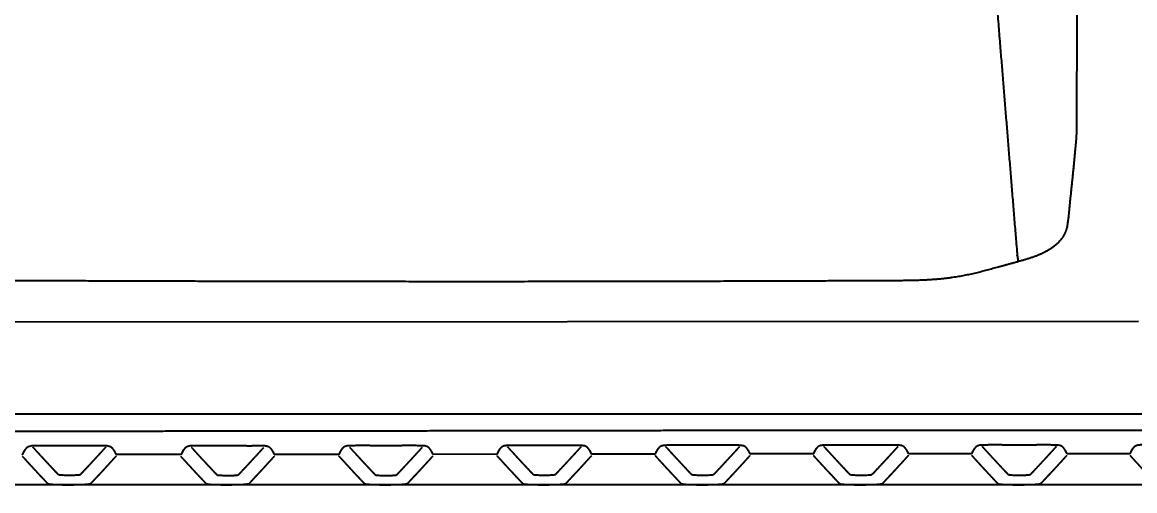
# Model space of a CAD drawing. Extents: x -912 to 8450, y -583 to 4401.
# Drawn here: x 357.6 to 739.5, y 1318.5 to 1479.5 of the extents above; entities that cross this region are included whole.
import ezdxf

# ---------------------------------------------------------------- set-up
doc = ezdxf.new("R2010")
doc.units = 0
doc.header["$MEASUREMENT"] = 0
doc.layers.get('0').update_dxf_attribs({"linetype": 'CONTINUOUS'})
for name, color, linetype in [('2', 7, 'CONTINUOUS'), ('5', 7, 'CONTINUOUS'), ('6', 7, 'CONTINUOUS')]:
    doc.layers.add(name, color=color, linetype=linetype)
doc.styles.get("Standard").update_dxf_attribs({"font": 'monotxt.shx'})
doc.dimstyles.new('DSTYLE1', dxfattribs={"dimtxt": 40, "dimasz": 53.333333, "dimexe": 4, "dimexo": 2, "dimgap": 2, "dimtad": 0, "dimtih": 1, "dimtoh": 1, "dimdec": 0, "dimzin": 3, "dimtxsty": 'STANDARD', "dimcen": 0.09, "dimazin": 3, "dimtp": 1, "dimtm": 1, "dimtfac": 1, "dimtdec": 4, "dimtofl": 0, "dimtmove": 0, "dimatfit": 3, "dimtolj": 1, "dimtzin": 0})

# ---------------------------------------------------------------- blocks, each defined once
blk = doc.blocks.new('_AH1')
at = {"color": 0, "linetype": 'CONTINUOUS'}
for p, q in [((-1, 0.166667), (0, 0)), ((-1, 0.166667), (-1, -0.166667)), ((0, 0), (-1, -0.166667)), ((0, 0), (-1, 0))]:
    blk.add_line(p, q, dxfattribs=at)
blk = doc.blocks.new('*D4')
at = {"layer": '2', "color": 1, "linetype": 'CONTINUOUS'}
for p, q in [((-128.26159, 1321.2013), (-128.26159, 1159.7806)), ((1607.1675, 1321.2013), (1607.1675, 1159.7806)), ((-128.26159, 1213.1139), (586.95656, 1213.1139)), ((1607.1675, 1213.1139), (800.28989, 1213.1139))]:
    blk.add_line(p, q, dxfattribs=at)
at = {"layer": '2', "color": 1, "xscale": 53.333333, "yscale": 53.333333, "zscale": 53.333333, "rotation": 180}
blk.add_blockref('_AH1', (-128.26159, 1213.1139), dxfattribs=at)
at = {"layer": '2', "color": 1, "xscale": 53.333333, "yscale": 53.333333, "zscale": 53.333333}
blk.add_blockref('_AH1', (1607.1675, 1213.1139), dxfattribs=at)
at = {"layer": '2', "color": 1, "linetype": 'CONTINUOUS'}
blk.add_text('1732', height=40, dxfattribs=at).set_placement((613.62323, 1193.1139))
blk = doc.blocks.new('*D8')
at = {"layer": '6', "color": 1, "linetype": 'CONTINUOUS'}
for p, q in [((175.43739, 1726.5891), (175.68331, 1323.138)), ((1576.1614, 1727.4428), (1576.4073, 1323.9917)), ((175.6508, 1376.4713), (740.77251, 1376.8157)), ((1576.3748, 1377.3251), (954.10585, 1376.9458))]:
    blk.add_line(p, q, dxfattribs=at)
at = {"layer": '6', "color": 1, "xscale": 53.333333, "yscale": 53.333333, "zscale": 53.333333}
for p, rotation in [((175.6508, 1376.4713), 180.03492), ((1576.3748, 1377.3251), 0.03492376600000001)]:
    blk.add_blockref('_AH1', p, dxfattribs=dict(at, rotation=rotation))
at = {"layer": '6', "color": 1, "linetype": 'CONTINUOUS'}
blk.add_text('1392', height=40, dxfattribs=at).set_placement((767.43918, 1356.8808))

msp = doc.modelspace()

# ---------------------------------------------------------------- linework, layer by layer
at = {"layer": '5', "color": 4, "linetype": 'CONTINUOUS'}
for p, q in [((520.49236, 1331.0706), (498.59869, 1331.0361)), ((574.78584, 1331.1426), (553.02774, 1331.116)), ((629.09706, 1331.1954), (607.44026, 1331.1766)), ((683.42113, 1331.2292), (661.83498, 1331.218))]:
    msp.add_line(p, q, dxfattribs=at)
at = {"layer": '5', "color": 30, "linetype": 'CONTINUOUS'}
for points in [[(713.46736, 1221.5303, -0.000000273), (712.1372, 1221.5303, 0.000000062), (710.80704, 1221.5303, 0.0000010741)], [(716.12767, 1221.5303, 0.0000000683), (714.79751, 1221.5303)], [(819.17192, 1192.4603, -0.0000000761), (819.17192, 1193.7904, 0.0000004621), (819.17192, 1195.1206, -0.0000000987), (819.17192, 1196.4507, -0.00000009), (819.17192, 1197.7809, 0.0000004904), (819.17192, 1199.1111, -0.0000000843), (819.17192, 1200.4412, -0.000001961)], [(715.26063, 1166.5303, -0.0000001138), (716.59079, 1166.5303, 0.0000004941), (717.92094, 1166.5303)], [(795.07009, 1166.5303, -0.0000005286), (796.40025, 1166.5303, 0.0000001217), (797.73041, 1166.5303, 0.0000020859)], [(719.2511, 1166.5303, -0.0000001252), (720.58126, 1166.5303)], [(792.40978, 1166.5303, 0.000000134), (793.73993, 1166.5303)], [(689.17192, 1195.794, -0.0000001823), (689.17192, 1194.4638, 0.0000005179), (689.17192, 1193.1337, 0.0000002927), (689.17192, 1191.8035, -0.000000188), (689.17192, 1190.4734, -0.0000010464)], [(709.4769, 1221.5303, -0.000000248), (708.14673, 1221.5303, -0.000004242)], [(689.17191, 1189.1432, 0.0000002714), (689.17192, 1187.8131, 0.0000041021)], [(819.17192, 1189.7999, 0.0000004182), (819.17192, 1191.1301, -0.0000018508)], [(819.17193, 1201.7714, 0.000000444), (819.17192, 1203.1015, 0.0000077442)], [(689.17192, 1198.4543, 0.0000004732), (689.17192, 1197.1241, -0.0000019868)], [(712.60031, 1166.5303, 0.0000004488), (713.93047, 1166.5303, -0.00000195)], [(799.06056, 1166.5303, -0.00000048), (800.39072, 1166.5303, -0.0000082308)], [(706.81654, 1221.5303, 0.0000009753), (705.48642, 1221.5303, 0.000016737)]]:
    msp.add_lwpolyline(points, format="xyb", dxfattribs=at)
at = {"layer": '5', "color": 3, "linetype": 'CONTINUOUS'}
for points in [[(711.672, 1156.3063, 0.0000000606), (711.672, 1155.8928, -0.0000002409)], [(711.672, 1155.1019, -0.0000000649), (711.672, 1154.726)]]:
    msp.add_lwpolyline(points, format="xyb", dxfattribs=at)
at = {"layer": '5', "color": 144, "linetype": 'CONTINUOUS'}
for points, knots in [([(-89.46913, 1629.9953), (-89.440852, 1629.9518), (-89.414326, 1629.8893), (-89.390743, 1629.7991), (-89.328568, 1629.4094), (-89.294396, 1628.8307), (-89.258498, 1628.4158), (-89.221703, 1627.9934), (-89.207861, 1627.5261), (-89.180155, 1626.3292), (-89.236723, 1625.0107), (-89.199423, 1623.9138), (-89.215197, 1621.5718), (-89.204985, 1619.2773), (-89.208002, 1618.1119), (-89.200662, 1614.6456), (-89.19169, 1611.1701), (-89.180963, 1608.8574), (-89.142926, 1601.9178), (-89.079065, 1594.9781), (-88.739248, 1566.103), (-87.92122, 1537.2211), (-86.387535, 1508.3996), (-84.30512, 1480.0048), (-81.222673, 1451.8711), (-80.713988, 1447.6346), (-80.089085, 1442.0538), (-79.295198, 1436.5883), (-79.102928, 1435.3328), (-78.435205, 1431.096), (-77.736337, 1426.8698), (-76.010328, 1416.7892), (-74.106433, 1406.7711), (-71.967154, 1396.8315), (-69.06233, 1383.9671), (-65.292921, 1371.3056), (-63.315755, 1365.6669), (-59.318174, 1356.7562), (-52.253661, 1350.0087), (-49.280582, 1348.1388), (-42.301804, 1345.459), (-34.987157, 1344.8032), (-31.068272, 1344.716), (-8.675524, 1344.7634), (13.729276, 1344.8015), (32.227078, 1344.8324), (64.360824, 1344.8723), (96.571283, 1344.8948), (110.26658, 1344.9136), (130.14625, 1344.9098), (150.18073, 1344.9284), (156.49789, 1344.9344), (171.2821, 1344.9392), (186.14377, 1344.9396), (194.58649, 1344.9405), (255.51363, 1344.9457), (316.66158, 1344.9425), (369.38043, 1344.9446), (475.86893, 1344.9584), (582.42236, 1344.9678), (636.20681, 1344.9703), (690.37877, 1344.9719), (744.55107, 1344.972), (744.93419, 1344.9596), (746.08851, 1344.9412), (747.23041, 1345.1353), (747.9456, 1345.5195), (748.89768, 1346.3442), (749.47024, 1347.4355), (749.62447, 1347.8763), (749.71127, 1348.3327), (749.73133, 1348.7912)], [0, 0, 0, 0, 0, 0, 0.0008454678, 0.0008454678, 0.0008454678, 0.0026853237, 0.0026853237, 0.0030666471, 0.0030666471, 0.0030666471, 0.008314583, 0.008314583, 0.008314583, 0.013562519, 0.013562519, 0.013562519, 0.02405839, 0.02405839, 0.02405839, 0.045023663, 0.045023663, 0.15493338, 0.15493338, 0.15493338, 0.17457098, 0.17457098, 0.17457098, 0.18048324, 0.18048324, 0.18048324, 0.19461188, 0.19461188, 0.2283764, 0.2283764, 0.2283764, 0.25685721, 0.25685721, 0.25685721, 0.27220746, 0.27220746, 0.27220746, 0.29069686, 0.29069686, 0.29069686, 0.37789331, 0.37789331, 0.37789331, 0.4420119, 0.4420119, 0.4420119, 0.47119533, 0.47119533, 0.47119533, 0.50973164, 0.50973164, 0.50973164, 0.74892567, 0.74892567, 0.74892567, 0.9926757, 0.9926757, 0.9926757, 0.99441514, 0.99441514, 0.99441514, 0.99789246, 0.99789246, 0.99789246, 1, 1, 1, 1, 1, 1]), ([(-90.101708, 1580.7617), (-89.932133, 1573.8048), (-89.735574, 1566.8495), (-89.508517, 1559.8962), (-89.181896, 1551.2216), (-88.795608, 1542.552), (-88.708563, 1540.8303), (-88.08334, 1529.8209), (-87.375685, 1518.8001), (-86.783944, 1509.3965), (-86.156319, 1499.1837), (-85.536696, 1489.3357), (-85.471152, 1488.4058), (-84.653219, 1477.9618), (-83.778424, 1467.9795), (-82.942504, 1459.333), (-81.848034, 1448.9588), (-80.612074, 1438.5859), (-80.344994, 1436.6165), (-78.939962, 1427.1975), (-77.341133, 1417.6409), (-75.918156, 1409.875), (-72.746501, 1394.0855), (-68.566392, 1377.5656), (-66.372282, 1369.3844), (-61.688957, 1358.2961), (-54.451, 1348.8898), (-52.216961, 1346.314), (-45.954973, 1340.7339), (-37.999043, 1337.8358), (-33.028518, 1337.5371), (-20.921002, 1337.6901), (-8.78296, 1337.776), (-1.540418, 1337.8539), (12.954046, 1337.9903), (27.448509, 1338.1266), (34.697043, 1338.1969), (58.576365, 1338.426), (82.424424, 1338.6095), (98.971525, 1338.6216), (125.11346, 1338.8756), (151.28775, 1338.903), (160.88799, 1338.9414), (199.86569, 1339.0104), (238.90586, 1338.9919), (268.3556, 1338.9788), (327.30159, 1338.9912), (386.31744, 1339.0426), (415.8378, 1339.0707), (472.42487, 1339.1145), (529.01367, 1339.2419), (556.07568, 1339.2682), (610.20116, 1339.3296), (664.32553, 1339.3681), (691.38942, 1339.3806), (719.27968, 1339.3894), (747.17369, 1339.39), (748.04606, 1339.3066), (749.74112, 1339.7215), (750.79471, 1340.755), (751.42061, 1341.3807), (751.60919, 1342.3006), (751.62178, 1343.2381), (751.622, 1343.2589), (751.62218, 1343.2796), (751.62237, 1343.3003)], [0, 0, 0, 0, 0, 0, 0.032775875, 0.032775875, 0.032775875, 0.040900631, 0.040900631, 0.040900631, 0.084750255, 0.084750255, 0.084750255, 0.08934325, 0.08934325, 0.08934325, 0.13655849, 0.13655849, 0.13655849, 0.14761345, 0.14761345, 0.14761345, 0.18937139, 0.18937139, 0.18937139, 0.22902736, 0.22902736, 0.22902736, 0.24498027, 0.24498027, 0.24498027, 0.26796595, 0.26796595, 0.26796595, 0.30211718, 0.30211718, 0.30211718, 0.33626841, 0.33626841, 0.33626841, 0.41462902, 0.41462902, 0.41462902, 0.45998311, 0.45998311, 0.45998311, 0.59869536, 0.59869536, 0.59869536, 0.73740761, 0.73740761, 0.73740761, 0.86454826, 0.86454826, 0.86454826, 0.99168891, 0.99168891, 0.99168891, 0.99558745, 0.99558745, 0.99558745, 0.99990241, 0.99990241, 0.99990241, 1, 1, 1, 1, 1, 1]), ([(719.16351, 1436.4497), (719.34702, 1438.363), (719.546, 1440.2786), (719.59669, 1442.2561), (719.61655, 1451.7736), (719.62238, 1461.2916), (719.64142, 1468.8183), (719.65905, 1483.8743), (719.68665, 1498.9433), (719.69273, 1506.4793), (719.7158, 1518.8409), (719.75939, 1531.2085), (719.52925, 1536.0379), (718.29334, 1545.5346), (714.983, 1554.5214), (712.00362, 1560.0711), (707.92934, 1564.8665), (696.68321, 1573.7759), (687.39987, 1577.4354), (676.64561, 1579.1523), (667.37896, 1579.4814), (658.10972, 1579.514), (642.07967, 1579.5412), (581.32822, 1579.6326), (521.72234, 1579.6956), (439.91295, 1579.7259), (358.1379, 1579.6681), (291.33494, 1579.5098), (254.83342, 1579.4002), (218.39465, 1579.2437), (204.09913, 1579.1721), (185.81504, 1579.0762), (167.56972, 1578.966), (163.5979, 1578.9794), (154.71125, 1578.7925), (145.94378, 1577.794), (141.15362, 1576.8261), (131.74041, 1573.7531), (123.5499, 1568.1295), (117.1175, 1561.9383), (112.81065, 1554.0157), (110.46505, 1545.4343), (109.11091, 1538.1718), (108.64273, 1530.7896), (108.56933, 1527.2235), (108.69179, 1508.7048), (108.86353, 1490.2088), (108.9788, 1475.2951), (109.16671, 1460.4081), (109.3955, 1445.5556)], [0, 0, 0, 0, 0, 0, 0.011803605, 0.011803605, 0.011803605, 0.056234492, 0.056234492, 0.056234492, 0.1006499, 0.1006499, 0.1006499, 0.12906566, 0.12906566, 0.12906566, 0.15666141, 0.15666141, 0.16551924, 0.16551924, 0.21331257, 0.21331257, 0.22002216, 0.22002216, 0.22002216, 0.30757018, 0.57054054, 0.57054054, 0.70121201, 0.70121201, 0.70121201, 0.78577696, 0.78577696, 0.78577696, 0.80933188, 0.80933188, 0.80933188, 0.83857914, 0.83857914, 0.83857914, 0.86837504, 0.86837504, 0.89089995, 0.89089995, 0.89089995, 0.91190496, 0.91190496, 0.91190496, 1, 1, 1, 1, 1, 1]), ([(126.81538, 1400.1739), (126.84706, 1400.9413), (126.87877, 1401.709), (126.94279, 1402.5074), (129.55577, 1426.0779), (132.0365, 1449.3505), (134.12161, 1472.1388), (136.55713, 1499.1908), (138.70319, 1526.3551), (139.23523, 1530.8098), (140.67951, 1537.9522), (143.73012, 1544.5277), (145.14397, 1546.8714), (148.44762, 1550.9052), (152.69001, 1553.924), (154.87466, 1555.0945), (161.64824, 1557.8995), (168.9494, 1559.0033), (173.77363, 1559.3205), (224.01109, 1559.5348), (274.38576, 1559.6726), (342.78974, 1559.7805), (411.26233, 1559.8016), (479.76197, 1559.7672), (525.47496, 1559.7318), (571.19425, 1559.6779), (594.05507, 1559.5757), (624.1248, 1559.6572), (654.19571, 1559.4985), (661.3886, 1558.7557), (672.84688, 1555.3944), (681.12754, 1547.4897), (683.45174, 1543.9163), (686.811, 1536.7254), (688.45416, 1528.9354), (688.89561, 1525.2187), (691.08373, 1498.1758), (693.21938, 1471.2669), (695.17186, 1447.7859), (697.0869, 1423.9234), (699.08987, 1399.6456), (699.17641, 1398.8615), (699.28773, 1398.111), (699.39929, 1397.3609)], [0, 0, 0, 0, 0, 0, 0.0048374626, 0.0048374626, 0.0048374626, 0.14007605, 0.14007605, 0.14007605, 0.16686292, 0.16686292, 0.16686292, 0.18285568, 0.18285568, 0.18285568, 0.19736014, 0.19736014, 0.19736014, 0.226052, 0.226052, 0.226052, 0.49564101, 0.49564101, 0.63062246, 0.63062246, 0.63062246, 0.76560151, 0.76560151, 0.76560151, 0.80816267, 0.80816267, 0.80816267, 0.83310769, 0.83310769, 0.83310769, 0.85558197, 0.85558197, 0.85558197, 0.99523877, 0.99523877, 0.99523877, 1, 1, 1, 1, 1, 1]), ([(109.3955, 1445.5556), (109.42609, 1443.5699), (109.45741, 1441.5849), (109.57444, 1439.6211), (110.08001, 1433.8691), (110.59799, 1428.1647), (110.98041, 1424.3549), (111.48299, 1418.5966), (112.08152, 1412.8476), (112.41248, 1410.8665), (113.69983, 1407.3818), (116.19099, 1404.5738), (117.52756, 1403.5451), (123.08618, 1400.4551), (129.52746, 1399.705), (133.84245, 1398.4265), (143.21856, 1396.0786), (152.7149, 1394.2163), (157.74715, 1393.5763), (169.82363, 1392.8388), (181.94964, 1392.764), (188.99275, 1392.607), (209.14665, 1392.2527), (229.32295, 1391.9476), (285.8747, 1391.1791), (342.55515, 1390.794), (410.28652, 1390.6016), (464.87846, 1390.4837), (541.57905, 1390.4941), (574.705, 1390.5405), (609.4188, 1390.6372), (633.10923, 1390.7202), (656.79883, 1390.8173), (663.64398, 1390.8557), (670.48508, 1391.0426), (675.76304, 1391.4415), (683.65062, 1392.9854), (691.3708, 1395.1228), (694.04333, 1395.8796), (698.53533, 1397.1008), (703.01109, 1398.3804), (705.98874, 1399.3151), (708.84295, 1400.5823), (711.4118, 1402.2817), (713.68684, 1404.0607), (715.43913, 1406.3242), (716.12828, 1407.8066), (717.16372, 1414.4221), (717.45097, 1421.1217), (718.28999, 1426.1962), (718.67103, 1431.3149), (719.16351, 1436.4497)], [0, 0, 0, 0, 0, 0, 0.014694731, 0.014694731, 0.014694731, 0.043852127, 0.043852127, 0.043852127, 0.059067177, 0.059067177, 0.059067177, 0.071146113, 0.071146113, 0.071146113, 0.10545539, 0.10545539, 0.10545539, 0.14288095, 0.14288095, 0.14288095, 0.19489564, 0.19489564, 0.19489564, 0.29157506, 0.29157506, 0.61139022, 0.61139022, 0.69229364, 0.69229364, 0.85445918, 0.85445918, 0.86610361, 0.86610361, 0.86610361, 0.90467723, 0.90467723, 0.90467723, 0.92517056, 0.92517056, 0.92517056, 0.93901156, 0.93901156, 0.94817385, 0.94817385, 0.94817385, 0.96047503, 0.96047503, 0.96047503, 1, 1, 1, 1, 1, 1])]:
    msp.add_open_spline(points, degree=5, knots=knots, dxfattribs=at)
at = {"layer": '5', "color": 4, "linetype": 'CONTINUOUS'}
for points, knots in [([(389.8422, 1330.9934), (389.72741, 1331.2121), (389.61307, 1331.434), (389.49917, 1331.6592), (389.01396, 1332.5944), (388.41916, 1333.4483), (387.75733, 1333.8787), (381.94922, 1334.1032), (376.21854, 1333.8767), (371.22526, 1333.8772), (365.49493, 1334.1025), (359.68679, 1333.8772), (359.02318, 1333.4489), (358.4163, 1332.5836), (357.92616, 1331.6289), (357.80494, 1331.3864), (357.68272, 1331.1477), (357.55949, 1330.913)], [0, 0, 0, 0, 0, 0, 0.035026988, 0.035026988, 0.035026988, 0.14549737, 0.14549737, 0.14549737, 0.85193851, 0.85193851, 0.85193851, 0.96239634, 0.96239634, 0.96239634, 1, 1, 1, 1, 1, 1]), ([(386.17256, 1333.4575), (384.4816, 1331.591), (382.77292, 1329.7245), (381.04711, 1327.8583), (379.25283, 1325.9396), (377.44301, 1324.0221), (377.37731, 1323.9704), (376.92712, 1323.8808), (375.72837, 1323.8136), (374.50077, 1323.7727), (372.94303, 1323.7727), (371.71544, 1323.8136), (370.51675, 1323.8808), (370.06659, 1323.9704), (370.0009, 1324.0221), (368.19109, 1325.9396), (366.3968, 1327.8583), (364.67099, 1329.7245), (362.96231, 1331.591), (361.27135, 1333.4575)], [0, 0, 0, 0, 0, 0, 0.47801959, 0.47801959, 0.47801959, 0.49125911, 0.49125911, 0.49125911, 0.5, 0.5, 0.50874136, 0.50874136, 0.50874136, 0.52198042, 0.52198042, 0.52198042, 1, 1, 1, 1, 1, 1]), ([(444.16145, 1330.9436), (444.0461, 1331.1635), (443.93217, 1331.3865), (443.81968, 1331.6127), (443.34445, 1332.548), (442.75909, 1333.4043), (442.07728, 1333.8148), (438.78172, 1334.1371), (435.5069, 1333.6969), (433.06033, 1334.055), (429.30438, 1333.8375), (425.59728, 1333.9531), (424.3484, 1333.9168), (421.87675, 1333.9216), (419.36995, 1333.955), (418.19003, 1333.8234), (416.09589, 1334.1179), (414.11658, 1333.8182), (413.46537, 1333.4146), (412.891, 1332.565), (412.43022, 1331.6341), (412.31484, 1331.3956), (412.19761, 1331.1609), (412.07853, 1330.93)], [0, 0, 0, 0, 0, 0, 0.035363896, 0.035363896, 0.035363896, 0.14624701, 0.14624701, 0.14624701, 0.49988835, 0.49988835, 0.49988835, 0.67670902, 0.67670902, 0.67670902, 0.85352969, 0.85352969, 0.85352969, 0.96245266, 0.96245266, 0.96245266, 1, 1, 1, 1, 1, 1]), ([(415.6424, 1333.4335), (417.32933, 1331.5716), (419.03389, 1329.7098), (420.75549, 1327.8483), (422.54548, 1325.9342), (424.3509, 1324.0214), (424.4166, 1323.9696), (424.86675, 1323.8801), (426.06545, 1323.8129), (427.29303, 1323.772), (428.85077, 1323.772), (430.07838, 1323.8128), (431.27713, 1323.8801), (431.72732, 1323.9696), (431.79302, 1324.0214), (433.59504, 1325.9306), (435.38172, 1327.8411), (437.10006, 1329.699), (438.80142, 1331.5573), (440.48523, 1333.4155)], [0, 0, 0, 0, 0, 0, 0.47840881, 0.47840881, 0.47840881, 0.49169171, 0.49169171, 0.49169171, 0.50046202, 0.50046202, 0.50923185, 0.50923185, 0.50923185, 0.52251522, 0.52251522, 0.52251522, 1, 1, 1, 1, 1, 1]), ([(498.59869, 1331.0361), (498.48268, 1331.2571), (498.36719, 1331.4814), (498.2522, 1331.7092), (497.76617, 1332.6473), (497.16961, 1333.5029), (496.50774, 1333.9331), (490.6798, 1334.1576), (484.92875, 1333.9313), (479.91562, 1333.9311), (474.1651, 1334.1574), (468.33703, 1333.9325), (467.67389, 1333.5038), (467.06883, 1332.6402), (466.57939, 1331.6883), (466.45924, 1331.4483), (466.33818, 1331.2122), (466.21622, 1330.9798)], [0, 0, 0, 0, 0, 0, 0.035300538, 0.035300538, 0.035300538, 0.14546865, 0.14546865, 0.14546865, 0.85274015, 0.85274015, 0.85274015, 0.96288531, 0.96288531, 0.96288531, 1, 1, 1, 1, 1, 1]), ([(469.92079, 1333.5121), (471.62144, 1331.6344), (473.34002, 1329.7568), (475.07595, 1327.8794), (476.88055, 1325.9495), (478.70091, 1324.0209), (478.76661, 1323.9692), (479.21676, 1323.8796), (480.41546, 1323.8124), (481.64304, 1323.7715), (483.20078, 1323.7715), (484.42838, 1323.8124), (485.62713, 1323.8796), (486.07733, 1323.9691), (486.14302, 1324.0209), (487.96335, 1325.9495), (489.76791, 1327.8793), (491.5038, 1329.7566), (493.22234, 1331.6342), (494.92295, 1333.5119)], [0, 0, 0, 0, 0, 0, 0.47814983, 0.47814983, 0.47814983, 0.49131375, 0.49131375, 0.49131375, 0.50000549, 0.50000549, 0.50869676, 0.50869676, 0.50869676, 0.52186114, 0.52186114, 0.52186114, 1, 1, 1, 1, 1, 1]), ([(553.02774, 1331.116), (552.91117, 1331.3381), (552.79514, 1331.5636), (552.67964, 1331.7925), (552.19321, 1332.7319), (551.59573, 1333.5882), (550.93386, 1334.0185), (545.07498, 1334.243), (539.29441, 1334.0164), (534.24942, 1334.0171), (528.46927, 1334.242), (522.61019, 1334.0173), (521.94727, 1333.5884), (521.34299, 1332.7258), (520.85382, 1331.7754), (520.73418, 1331.5367), (520.6137, 1331.3018), (520.49236, 1331.0706)], [0, 0, 0, 0, 0, 0, 0.035322543, 0.035322543, 0.035322543, 0.14500847, 0.14500847, 0.14500847, 0.8535593, 0.8535593, 0.8535593, 0.96323277, 0.96323277, 0.96323277, 1, 1, 1, 1, 1, 1]), ([(549.34918, 1333.5973), (547.63397, 1331.7028), (545.90051, 1329.8083), (544.14942, 1327.9142), (542.32899, 1325.9675), (540.49287, 1324.0221), (540.42784, 1323.9704), (539.97786, 1323.8809), (538.77868, 1323.8136), (537.55046, 1323.7727), (535.99201, 1323.7725), (534.76458, 1323.8134), (533.5663, 1323.8808), (533.11663, 1323.9704), (533.05114, 1324.0221), (531.21487, 1325.9675), (529.3946, 1327.9142), (527.64344, 1329.8083), (525.90998, 1331.7028), (524.19476, 1333.5973)], [0, 0, 0, 0, 0, 0, 0.4783298, 0.4783298, 0.4783298, 0.49138244, 0.49138244, 0.49138244, 0.49999799, 0.49999799, 0.50861798, 0.50861798, 0.50861798, 0.52167016, 0.52167016, 0.52167016, 1, 1, 1, 1, 1, 1]), ([(607.44026, 1331.1766), (607.32311, 1331.3998), (607.20652, 1331.6264), (607.0905, 1331.8565), (606.60367, 1332.7973), (606.00529, 1333.6545), (605.34345, 1334.0847), (599.46063, 1334.3091), (593.65662, 1334.0826), (588.58721, 1334.0834), (582.78365, 1334.308), (576.90058, 1334.0835), (576.23792, 1333.6545), (575.63447, 1332.7927), (575.1456, 1331.8437), (575.02648, 1331.6062), (574.90656, 1331.3725), (574.78584, 1331.1426)], [0, 0, 0, 0, 0, 0, 0.035381006, 0.035381006, 0.035381006, 0.14470103, 0.14470103, 0.14470103, 0.85423245, 0.85423245, 0.85423245, 0.96354005, 0.96354005, 0.96354005, 1, 1, 1, 1, 1, 1]), ([(603.75881, 1333.6634), (602.03217, 1331.7558), (600.28705, 1329.8481), (598.52398, 1327.9408), (596.6906, 1325.981), (594.84181, 1324.0224), (594.77751, 1323.9706), (594.32616, 1323.881), (593.12673, 1323.8139), (592.51327, 1323.7935), (590.74805, 1323.7676), (588.98256, 1323.807), (588.24672, 1323.8549), (587.59571, 1323.9388), (587.40535, 1324.0258), (587.36703, 1324.0591), (585.53682, 1325.9994), (583.71959, 1327.9407), (581.95691, 1329.8481), (580.21179, 1331.7558), (578.48515, 1333.6634)], [0, 0, 0, 0, 0, 0, 0.47847325, 0.47847325, 0.47847325, 0.49143981, 0.49143981, 0.49143981, 0.50000004, 0.50000004, 0.50000004, 0.51317205, 0.51317205, 0.51317205, 0.52152672, 0.52152672, 0.52152672, 1, 1, 1, 1, 1, 1]), ([(661.83499, 1331.218), (661.71725, 1331.4423), (661.60011, 1331.6701), (661.48357, 1331.9014), (660.99634, 1332.8436), (660.39708, 1333.7016), (659.73523, 1334.1317), (653.83564, 1334.3561), (648.01514, 1334.1296), (642.92867, 1334.1305), (637.10864, 1334.3549), (631.20875, 1334.1307), (630.54632, 1333.7015), (629.9437, 1332.8405), (629.45513, 1331.8929), (629.33653, 1331.6567), (629.21718, 1331.4242), (629.09706, 1331.1954)], [0, 0, 0, 0, 0, 0, 0.035475181, 0.035475181, 0.035475181, 0.14453999, 0.14453999, 0.14453999, 0.85475539, 0.85475539, 0.85475539, 0.96380778, 0.96380778, 0.96380778, 1, 1, 1, 1, 1, 1]), ([(658.15061, 1333.7105), (656.41598, 1331.7936), (654.66267, 1329.8767), (652.89123, 1327.9601), (651.04933, 1325.9911), (649.1918, 1324.0232), (649.12751, 1323.9714), (648.67615, 1323.8819), (647.47671, 1323.8147), (646.86326, 1323.7943), (645.09804, 1323.7684), (643.33255, 1323.8079), (642.59671, 1323.8557), (641.9457, 1323.9397), (641.75535, 1324.0267), (641.71703, 1324.06), (639.87808, 1326.0095), (638.05232, 1327.9601), (636.28128, 1329.8767), (634.52796, 1331.7936), (632.79333, 1333.7105)], [0, 0, 0, 0, 0, 0, 0.47857262, 0.47857262, 0.47857262, 0.49147935, 0.49147935, 0.49147935, 0.50000008, 0.50000008, 0.50000008, 0.5131113, 0.5131113, 0.5131113, 0.52142742, 0.52142742, 0.52142742, 1, 1, 1, 1, 1, 1]), ([(716.21452, 1331.2401), (716.09618, 1331.4656), (715.97849, 1331.6946), (715.86144, 1331.9272), (715.37413, 1332.8706), (714.77435, 1333.7294), (714.11276, 1334.1595), (708.20203, 1334.3838), (702.37068, 1334.1584), (697.2724, 1334.1595), (691.44139, 1334.3831), (685.52994, 1334.1593), (684.86764, 1333.7299), (684.26584, 1332.8697), (683.77761, 1331.9234), (683.65951, 1331.6884), (683.54068, 1331.457), (683.42113, 1331.2292)], [0, 0, 0, 0, 0, 0, 0.035602938, 0.035602938, 0.035602938, 0.14445988, 0.14445988, 0.14445988, 0.8551534, 0.8551534, 0.8551534, 0.96403519, 0.96403519, 0.96403519, 1, 1, 1, 1, 1, 1]), ([(712.52877, 1333.7382), (710.78875, 1331.8151), (709.02993, 1329.892), (707.25291, 1327.9693), (705.40606, 1325.994), (703.54287, 1324.0199), (703.47786, 1323.9682), (703.02787, 1323.8787), (701.82869, 1323.8114), (700.60046, 1323.7705), (699.04203, 1323.7703), (697.8146, 1323.8112), (696.61632, 1323.8786), (696.16664, 1323.9682), (696.10116, 1324.0199), (694.23769, 1325.9941), (692.39086, 1327.9696), (690.61364, 1329.8925), (688.85469, 1331.8157), (687.11455, 1333.739)], [0, 0, 0, 0, 0, 0, 0.47862144, 0.47862144, 0.47862144, 0.49148758, 0.49148758, 0.49148758, 0.49998003, 0.49998003, 0.50847686, 0.50847686, 0.50847686, 0.52134255, 0.52134255, 0.52134255, 1, 1, 1, 1, 1, 1]), ([(770.58298, 1331.2491), (770.46404, 1331.4757), (770.3451, 1331.7024), (769.86863, 1332.6299), (769.38096, 1333.5987), (768.48105, 1334.1564), (765.11131, 1334.4716), (761.79762, 1334.0218), (759.26226, 1334.4013), (754.16997, 1334.0733), (749.07822, 1334.4023), (746.54354, 1334.0234), (743.22915, 1334.4739), (739.86273, 1334.1543), (738.95837, 1333.6065), (738.46707, 1332.6458), (737.99688, 1331.706), (737.87996, 1331.4757), (737.76102, 1331.2491)], [0, 0, 0, 0, 0, 0, 0.035757874, 0.035757874, 0.14454502, 0.14454502, 0.14454502, 0.4999928, 0.4999928, 0.4999928, 0.85544061, 0.85544061, 0.85544061, 0.96424213, 0.96424213, 1, 1, 1, 1, 1, 1]), ([(357.5608, 1330.4136), (359.25301, 1328.5511), (360.96277, 1326.6886), (362.6784, 1324.8257), (364.52836, 1322.8888), (366.32465, 1320.9494), (366.54606, 1320.8721), (367.5659, 1320.7357), (369.72061, 1320.6391), (372.1876, 1320.5769), (375.18276, 1320.5839), (377.65522, 1320.6576), (379.82975, 1320.7636), (380.87225, 1320.9047), (381.10057, 1320.9842), (382.89286, 1322.9335), (384.73916, 1324.8807), (386.45021, 1326.7521), (388.15555, 1328.6231), (389.84338, 1330.494)], [0, 0, 0, 0, 0, 0, 0.46478474, 0.46478474, 0.46478474, 0.48372982, 0.48372982, 0.48372982, 0.50002029, 0.50002029, 0.51601898, 0.51601898, 0.51601898, 0.53521239, 0.53521239, 0.53521239, 1, 1, 1, 1, 1, 1]), ([(412.07853, 1330.93), (411.65763, 1330.9367), (411.14525, 1330.9462), (410.10757, 1330.9688), (408.83664, 1331.0019), (407.43468, 1331.0222), (405.56016, 1331.0376), (403.54272, 1331.0342), (399.73347, 1331.0184), (396.69507, 1331.0094), (393.77752, 1331.0028), (391.65889, 1330.9978), (389.8422, 1330.9934)], [0, 0, 0, 0, 0, 0, 0.077310976, 0.10067171, 0.22341949, 0.34616726, 0.38945907, 0.55359674, 0.61736864, 1, 1, 1, 1, 1, 1]), ([(411.90304, 1330.4307), (413.59697, 1328.5652), (415.30851, 1326.6997), (417.02592, 1324.8338), (418.878, 1322.8936), (420.67636, 1320.9509), (420.89953, 1320.8732), (421.92544, 1320.7366), (424.08605, 1320.6395), (426.55131, 1320.5767), (429.54117, 1320.5828), (432.00964, 1320.6554), (434.18299, 1320.7608), (435.22411, 1320.9015), (435.45201, 1320.9808), (437.23641, 1322.9208), (439.07508, 1324.8586), (440.77868, 1326.7208), (442.47672, 1328.5825), (444.15742, 1330.4442)], [0, 0, 0, 0, 0, 0, 0.46609883, 0.46609883, 0.46609883, 0.48513736, 0.48513736, 0.48513736, 0.50138606, 0.50138606, 0.51742866, 0.51742866, 0.51742866, 0.53663618, 0.53663618, 0.53663618, 1, 1, 1, 1, 1, 1]), ([(466.21583, 1330.4804), (467.91714, 1328.6054), (469.63621, 1326.7305), (471.36133, 1324.8551), (473.22114, 1322.9054), (475.02749, 1320.9533), (475.24997, 1320.8757), (476.2734, 1320.7387), (478.43127, 1320.6407), (480.89956, 1320.5767), (483.89527, 1320.5817), (486.36706, 1320.6537), (488.5379, 1320.7584), (489.57629, 1320.8988), (489.80336, 1320.9779), (491.60673, 1322.9369), (493.46379, 1324.8937), (495.18556, 1326.775), (496.9014, 1328.6558), (498.59951, 1330.5367)], [0, 0, 0, 0, 0, 0, 0.46499418, 0.46499418, 0.46499418, 0.48387301, 0.48387301, 0.48387301, 0.50002822, 0.50002822, 0.51598928, 0.51598928, 0.51598928, 0.53503182, 0.53503182, 0.53503182, 1, 1, 1, 1, 1, 1]), ([(520.49312, 1330.5712), (522.20861, 1328.6789), (523.94218, 1326.7866), (525.68213, 1324.8939), (527.55689, 1322.9269), (529.37874, 1320.9575), (529.60063, 1320.8799), (530.62193, 1320.7425), (532.77744, 1320.6436), (535.24663, 1320.5787), (538.24496, 1320.5825), (540.71866, 1320.6537), (542.88941, 1320.7577), (543.9275, 1320.8977), (544.15444, 1320.9767), (545.97412, 1322.9519), (547.847, 1324.9249), (549.58432, 1326.8224), (551.31537, 1328.7195), (553.02838, 1330.6166)], [0, 0, 0, 0, 0, 0, 0.46526933, 0.46526933, 0.46526933, 0.4839719, 0.4839719, 0.4839719, 0.50001118, 0.50001118, 0.51584734, 0.51584734, 0.51584734, 0.53472913, 0.53472913, 0.53472913, 1, 1, 1, 1, 1, 1]), ([(574.78641, 1330.6431), (576.51301, 1328.737), (578.25793, 1326.831), (580.00945, 1324.9245), (581.89622, 1322.9435), (583.73039, 1320.9601), (583.95363, 1320.8822), (584.9796, 1320.7445), (587.13962, 1320.6451), (589.60662, 1320.5796), (592.59966, 1320.5825), (595.06983, 1320.6527), (597.24069, 1320.7559), (598.27869, 1320.8955), (598.50557, 1320.9745), (600.3381, 1322.9622), (602.22342, 1324.9477), (603.97297, 1326.8578), (605.716, 1328.7674), (607.44072, 1330.6771)], [0, 0, 0, 0, 0, 0, 0.46549281, 0.46549281, 0.46549281, 0.48412382, 0.48412382, 0.48412382, 0.50000829, 0.50000829, 0.51574732, 0.51574732, 0.51574732, 0.53450604, 0.53450604, 0.53450604, 1, 1, 1, 1, 1, 1]), ([(629.09747, 1330.6959), (630.83175, 1328.78), (632.58453, 1326.8641), (634.34411, 1324.9478), (636.23882, 1322.9571), (638.0813, 1320.964), (638.30319, 1320.8862), (639.32439, 1320.7481), (641.47939, 1320.6477), (643.94838, 1320.581), (646.94695, 1320.5828), (649.42108, 1320.6522), (651.59202, 1320.7547), (652.62989, 1320.8939), (652.8567, 1320.9728), (654.69833, 1322.9691), (656.5925, 1324.9632), (658.35072, 1326.8819), (660.10224, 1328.8002), (661.83527, 1330.7186)], [0, 0, 0, 0, 0, 0, 0.46564801, 0.46564801, 0.46564801, 0.48414789, 0.48414789, 0.48414789, 0.50000533, 0.50000533, 0.51567886, 0.51567886, 0.51567886, 0.53435114, 0.53435114, 0.53435114, 1, 1, 1, 1, 1, 1]), ([(683.42136, 1330.7298), (685.16084, 1328.8069), (686.91893, 1326.884), (688.68396, 1324.9608), (690.58416, 1322.963), (692.43234, 1320.963), (692.65406, 1320.8851), (693.67463, 1320.7467), (695.82883, 1320.6455), (698.29786, 1320.5779), (701.29704, 1320.5786), (703.77184, 1320.6472), (705.94316, 1320.7489), (706.9812, 1320.8878), (707.20802, 1320.9666), (709.05596, 1322.9686), (710.95626, 1324.9683), (712.72048, 1326.8927), (714.47788, 1328.8167), (716.21667, 1330.7407)], [0, 0, 0, 0, 0, 0, 0.46576208, 0.46576208, 0.46576208, 0.48420004, 0.48420004, 0.48420004, 0.50001171, 0.50001171, 0.5156399, 0.5156399, 0.5156399, 0.53425585, 0.53425585, 0.53425585, 1, 1, 1, 1, 1, 1]), ([(737.76271, 1330.7497), (739.50408, 1328.8236), (741.26411, 1326.8976), (743.03105, 1324.9712), (744.93336, 1322.9703), (746.78346, 1320.9671), (747.00511, 1320.8892), (748.02518, 1320.7504), (750.17854, 1320.6485), (752.66185, 1320.5796), (755.68215, 1320.5796), (758.16546, 1320.6485), (760.31882, 1320.7504), (761.33889, 1320.8892), (761.56054, 1320.9671), (763.41064, 1322.9703), (765.31295, 1324.9712), (767.07989, 1326.8976), (768.83992, 1328.8236), (770.58129, 1330.7497)], [0, 0, 0, 0, 0, 0, 0.46579624, 0.46579624, 0.46579624, 0.48420521, 0.48420521, 0.48420521, 0.5, 0.5, 0.5157948, 0.5157948, 0.5157948, 0.53420376, 0.53420376, 0.53420376, 1, 1, 1, 1, 1, 1]), ([(1528.7361, 1320.5548), (1524.9084, 1320.5533), (1521.0794, 1320.5521), (1512.1825, 1320.5712), (1492.7052, 1320.5626), (1473.1666, 1320.5667), (1439.5802, 1320.5616), (1405.7993, 1320.5615), (1366.9817, 1320.5559), (1338.6329, 1320.5526), (1310.0641, 1320.5514), (1193.0352, 1320.5501), (968.71785, 1320.5487), (754.1725, 1320.5487), (539.62547, 1320.5486), (315.30905, 1320.5502), (198.27989, 1320.5514), (169.7112, 1320.5527), (141.36215, 1320.5559), (102.54475, 1320.5616), (68.763757, 1320.5616), (35.177409, 1320.5667), (15.63877, 1320.5626), (-3.83853, 1320.5712), (-12.735368, 1320.5521), (-16.564407, 1320.5533), (-20.392122, 1320.5548)], [0, 0, 0, 0, 0, 0, 0.01275916, 0.01275916, 0.029526104, 0.064872199, 0.064872199, 0.12414072, 0.12414072, 0.15670709, 0.15670709, 0.15670709, 0.5, 0.84329291, 0.84329291, 0.84329291, 0.87585928, 0.87585928, 0.9351278, 0.9351278, 0.9704739, 0.98724084, 0.98724084, 1, 1, 1, 1, 1, 1])]:
    msp.add_open_spline(points, degree=5, knots=knots, dxfattribs=at)
for points in [[(466.21622, 1330.9798), (461.85921, 1330.9723), (457.46313, 1330.9648), (453.02796, 1330.9575), (448.59407, 1330.9505), (444.16145, 1330.9436)], [(737.76102, 1331.2491), (733.45168, 1331.248), (729.14239, 1331.2465), (724.83314, 1331.2446), (720.52385, 1331.2424), (716.21452, 1331.2401)]]:
    msp.add_open_spline(points, degree=5, dxfattribs=at)
at = {"layer": '6', "color": 3, "linetype": 'CONTINUOUS'}
for points in [[(783.94842, 1743.7872, 0.0000002303), (782.49968, 1743.7872, -0.000000053), (781.05094, 1743.7872, -0.0000009089), (779.6022, 1743.7872, 0.0000002091), (778.15347, 1743.7872, 0.0000035866)], [(783.94842, 1742.9872, 0.0000002303), (782.49968, 1742.9872, -0.000000053), (781.05094, 1742.9872, -0.0000009089), (779.6022, 1742.9872, 0.0000002091), (778.15347, 1742.9872, 0.0000035866)], [(786.84589, 1743.7872, 0.0000000583), (785.39715, 1743.7872)], [(786.84589, 1742.9872, 0.0000000583), (785.39715, 1742.9872)], [(221.17893, 1743.7872, -0.0000000728), (219.73019, 1743.7872, 0.0000003162), (218.28146, 1743.7872)], [(221.17893, 1742.9872, -0.0000000728), (219.73019, 1742.9872, 0.0000003162), (218.28146, 1742.9872)], [(216.83272, 1743.7872, -0.0000000801), (215.38398, 1743.7872)], [(216.83272, 1742.9872, -0.0000000801), (215.38398, 1742.9872)], [(475.84095, 1743.7872, 0.000000395), (474.39222, 1743.7872, -0.0000000909), (472.94348, 1743.7872, -0.0000015586)], [(475.84095, 1742.9872, 0.000000395), (474.39222, 1742.9872, -0.0000000909), (472.94348, 1742.9872, -0.0000015586)], [(478.73843, 1743.7872, -0.0000001), (477.28969, 1743.7872)], [(478.73843, 1742.9872, -0.0000001), (477.28969, 1742.9872)], [(378.93341, 1743.7872, 0.000000101), (377.48468, 1743.7872, -0.0000004386)], [(378.93341, 1742.9872, 0.000000101), (377.48468, 1742.9872, -0.0000004386)], [(374.5872, 1743.7872, 0.0000001111), (373.13847, 1743.7872, 1)], [(374.5872, 1742.9872, 0.0000001111), (373.13847, 1742.9872)], [(824.51305, 1743.7872, -0.0000001471), (823.06431, 1743.7872, 0.0000006394), (821.61558, 1743.7872)], [(824.51305, 1742.9872, -0.0000001471), (823.06431, 1742.9872, 0.0000006394), (821.61558, 1742.9872)], [(820.16684, 1743.7872, -0.000000162), (818.7181, 1743.7872)], [(820.16684, 1742.9872, -0.000000162), (818.7181, 1742.9872)], [(316.63772, 1743.7872, 0.0000001724), (315.18899, 1743.7872, 0.0000029577)], [(316.63772, 1742.9872, 0.0000001724), (315.18899, 1742.9872, 0.0000029577)], [(507.71317, 1743.7872, -0.0000001746), (506.26443, 1743.7872, 0.0000007587)], [(507.71317, 1742.9872, -0.0000001746), (506.26443, 1742.9872, 0.0000007587)], [(320.98393, 1743.7872, 0.00000019), (319.5352, 1743.7872)], [(320.98393, 1742.9872, 0.00000019), (319.5352, 1742.9872)], [(503.36696, 1743.7872, -0.0000001922), (501.91822, 1743.7872, -1)], [(503.36696, 1742.9872, -0.0000001922), (501.91822, 1742.9872)], [(224.0764, 1743.7872, 0.0000002872), (222.62767, 1743.7872, -0.000001248)], [(224.0764, 1742.9872, 0.0000002872), (222.62767, 1742.9872, -0.000001248)], [(471.49474, 1743.7872, 0.0000003587), (470.046, 1743.7872, 0.0000061501)], [(471.49474, 1742.9872, 0.0000003587), (470.046, 1742.9872, 0.0000061501)], [(381.83089, 1743.7872, -0.0000003982), (380.38215, 1743.7872, 0.0000017307)], [(381.83089, 1742.9872, -0.0000003982), (380.38215, 1742.9872, 0.0000017307)]]:
    msp.add_lwpolyline(points, format="xyb", dxfattribs=at)

# ---------------------------------------------------------------- dimensions: what is measured, and where the dimension line sits
at = {"layer": '2', "color": 1, "linetype": 'CONTINUOUS'}
dim = msp.add_linear_dim(base=(-128.26159, 1213.1139), p1=(1607.1675, 1347.8679), p2=(-128.26159, 1347.8679), text='1732', dimstyle='DSTYLE1', override={"dimblk": '_AH1', "dimsah": 0}, dxfattribs=at)
dim.commit()
dim.dimension.update_dxf_attribs({"geometry": '*D4', "text_midpoint": (693.62323, 1213.1139), "dimtype": 128})
at = {"layer": '6', "color": 1, "linetype": 'CONTINUOUS'}
dim = msp.add_linear_dim(base=(175.6508, 1376.4713), p1=(1576.1451, 1754.1095), p2=(175.42114, 1753.2557), angle=180.03492418, text='1392', dimstyle='DSTYLE1', override={"dimblk": '_AH1', "dimsah": 0}, dxfattribs=at)
dim.commit()
dim.dimension.update_dxf_attribs({"geometry": '*D8', "text_midpoint": (847.43918, 1376.8808), "dimtype": 129})

doc.saveas('drawing.dxf')
